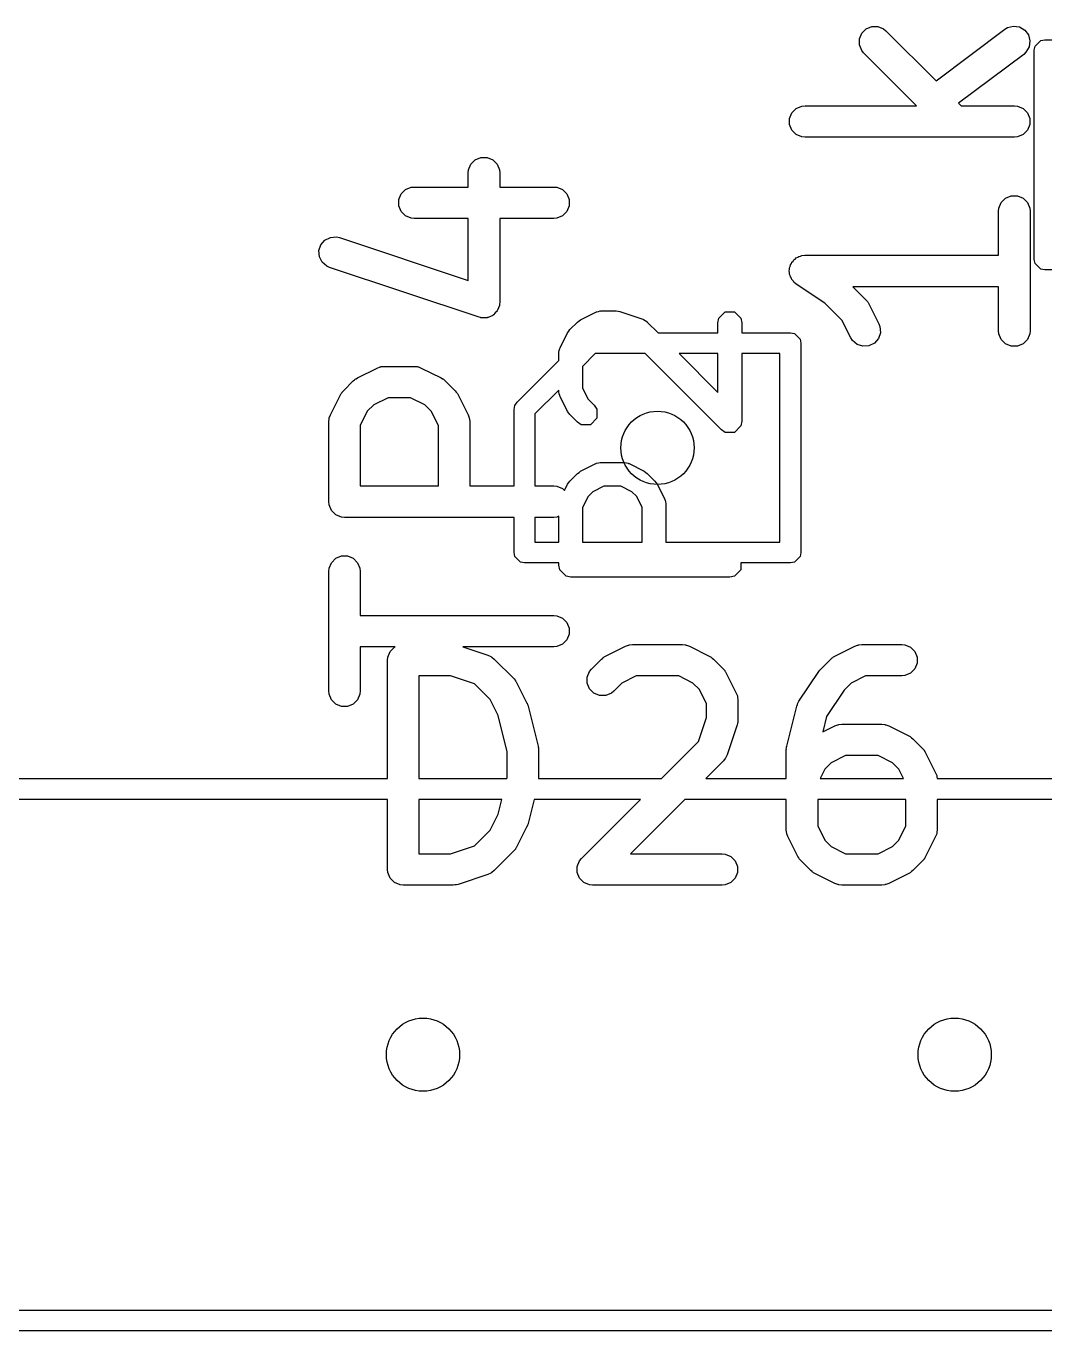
# Model space of a CAD drawing. Extents: x 2.08 to 4.63, y -4.92 to -2.81.
# Drawn here: x 3.4915 to 3.6831, y -4.7173 to -4.4718 of the extents above; entities that cross this region are included whole.
import ezdxf

# ---------------------------------------------------------------- set-up
doc = ezdxf.new("R2010")
doc.units = 0
doc.header["$MEASUREMENT"] = 0
doc.layers.add('BLACK', color=7, linetype='CONTINUOUS')

msp = doc.modelspace()

# ---------------------------------------------------------------- linework, layer by layer
at = {"layer": 'BLACK', "linetype": 'CONTINUOUS'}
for p, q in [((3.64865, -4.47314), (3.64947, -4.47233)), ((3.64947, -4.47233), (3.65053, -4.47189)), ((3.65053, -4.47189), (3.65168, -4.47189)), ((3.65168, -4.47189), (3.65275, -4.47233)), ((3.65275, -4.47233), (3.6532, -4.4727)), ((3.6532, -4.4727), (3.66263, -4.48213)), ((3.66263, -4.48213), (3.67558, -4.47242)), ((3.67558, -4.47242), (3.67608, -4.47212)), ((3.67608, -4.47212), (3.67719, -4.47184)), ((3.67719, -4.47184), (3.67833, -4.472)), ((3.67833, -4.472), (3.67933, -4.47259)), ((3.67933, -4.47259), (3.68002, -4.47351)), ((3.64821, -4.47421), (3.64865, -4.47314)), ((3.64821, -4.47536), (3.64821, -4.47421)), ((3.68002, -4.47351), (3.6803, -4.47462)), ((3.6803, -4.47462), (3.68014, -4.47576)), ((3.68125, -4.47562), (3.68232, -4.47456)), ((3.68232, -4.47456), (3.68307, -4.47441)), ((3.68307, -4.47441), (3.70276, -4.47441)), ((3.64865, -4.47642), (3.64821, -4.47536)), ((3.64902, -4.47687), (3.64865, -4.47642)), ((3.65898, -4.48683), (3.64902, -4.47687)), ((3.67913, -4.47715), (3.66685, -4.48635)), ((3.67955, -4.47676), (3.67913, -4.47715)), ((3.68014, -4.47576), (3.67955, -4.47676)), ((3.6811, -4.47638), (3.68125, -4.47562)), ((3.6811, -4.51575), (3.6811, -4.47638)), ((3.63553, -4.48814), (3.63634, -4.48733)), ((3.63634, -4.48733), (3.63741, -4.48689)), ((3.63741, -4.48689), (3.63799, -4.48683)), ((3.63799, -4.48683), (3.65898, -4.48683)), ((3.66685, -4.48635), (3.66733, -4.48683)), ((3.66733, -4.48683), (3.67736, -4.48683)), ((3.67736, -4.48683), (3.67793, -4.48689)), ((3.67793, -4.48689), (3.679, -4.48733)), ((3.679, -4.48733), (3.67981, -4.48814)), ((3.63509, -4.48921), (3.63553, -4.48814)), ((3.63509, -4.49036), (3.63509, -4.48921)), ((3.67981, -4.48814), (3.68025, -4.48921)), ((3.68025, -4.48921), (3.68025, -4.49036)), ((3.63553, -4.49142), (3.63509, -4.49036)), ((3.63634, -4.49224), (3.63553, -4.49142)), ((3.63741, -4.49268), (3.63634, -4.49224)), ((3.679, -4.49224), (3.67793, -4.49268)), ((3.67981, -4.49142), (3.679, -4.49224)), ((3.68025, -4.49036), (3.67981, -4.49142)), ((3.63799, -4.49274), (3.63741, -4.49268)), ((3.67736, -4.49274), (3.63799, -4.49274)), ((3.67793, -4.49268), (3.67736, -4.49274)), ((3.57516, -4.4978), (3.57598, -4.49698)), ((3.57598, -4.49698), (3.57704, -4.49654)), ((3.57704, -4.49654), (3.57819, -4.49654)), ((3.57819, -4.49654), (3.57926, -4.49698)), ((3.57926, -4.49698), (3.58007, -4.4978)), ((3.57466, -4.49944), (3.57472, -4.49886)), ((3.57466, -4.50211), (3.57466, -4.49944)), ((3.57472, -4.49886), (3.57516, -4.4978)), ((3.58007, -4.4978), (3.58051, -4.49886)), ((3.58051, -4.49886), (3.58057, -4.49944)), ((3.58057, -4.49944), (3.58057, -4.50211)), ((3.56285, -4.50261), (3.56392, -4.50217)), ((3.56392, -4.50217), (3.56449, -4.50211)), ((3.56449, -4.50211), (3.57466, -4.50211)), ((3.58057, -4.50211), (3.59074, -4.50211)), ((3.59074, -4.50211), (3.59132, -4.50217)), ((3.59132, -4.50217), (3.59238, -4.50261)), ((3.5616, -4.50449), (3.56204, -4.50342)), ((3.5616, -4.50564), (3.5616, -4.50449)), ((3.56204, -4.50342), (3.56285, -4.50261)), ((3.59238, -4.50261), (3.5932, -4.50342)), ((3.5932, -4.50342), (3.59364, -4.50449)), ((3.59364, -4.50449), (3.59364, -4.50564)), ((3.6749, -4.50501), (3.67571, -4.5042)), ((3.67571, -4.5042), (3.67678, -4.50376)), ((3.67678, -4.50376), (3.67793, -4.50376)), ((3.67793, -4.50376), (3.679, -4.5042)), ((3.679, -4.5042), (3.67981, -4.50501)), ((3.56204, -4.5067), (3.5616, -4.50564)), ((3.56285, -4.50752), (3.56204, -4.5067)), ((3.5932, -4.5067), (3.59238, -4.50752)), ((3.59364, -4.50564), (3.5932, -4.5067)), ((3.6744, -4.50666), (3.67446, -4.50608)), ((3.6744, -4.51495), (3.6744, -4.50666)), ((3.67446, -4.50608), (3.6749, -4.50501)), ((3.67981, -4.50501), (3.68025, -4.50608)), ((3.68025, -4.50608), (3.68031, -4.50666)), ((3.68031, -4.50666), (3.68031, -4.52915)), ((3.56392, -4.50796), (3.56285, -4.50752)), ((3.56449, -4.50801), (3.56392, -4.50796)), ((3.57466, -4.50801), (3.56449, -4.50801)), ((3.57466, -4.51971), (3.57466, -4.50801)), ((3.59074, -4.50801), (3.58057, -4.50801)), ((3.58057, -4.50801), (3.58057, -4.52381)), ((3.59132, -4.50796), (3.59074, -4.50801)), ((3.59238, -4.50752), (3.59132, -4.50796)), ((3.54769, -4.5121), (3.54872, -4.51159)), ((3.54872, -4.51159), (3.54987, -4.51151)), ((3.54987, -4.51151), (3.55043, -4.51163)), ((3.55043, -4.51163), (3.57466, -4.51971)), ((3.54657, -4.51407), (3.54693, -4.51297)), ((3.54665, -4.51522), (3.54657, -4.51407)), ((3.54693, -4.51297), (3.54769, -4.5121)), ((3.54716, -4.51625), (3.54665, -4.51522)), ((3.54803, -4.517), (3.54716, -4.51625)), ((3.6352, -4.51706), (3.63526, -4.51678)), ((3.63526, -4.51678), (3.63542, -4.51653)), ((3.63542, -4.51653), (3.63553, -4.51626)), ((3.63553, -4.51626), (3.63573, -4.51606)), ((3.63573, -4.51606), (3.63589, -4.51582)), ((3.63589, -4.51582), (3.63614, -4.51566)), ((3.63614, -4.51566), (3.63634, -4.51545)), ((3.63634, -4.51545), (3.63661, -4.51534)), ((3.63661, -4.51534), (3.63685, -4.51518)), ((3.63685, -4.51518), (3.63714, -4.51512)), ((3.63714, -4.51512), (3.63741, -4.51501)), ((3.63741, -4.51501), (3.63798, -4.51495)), ((3.63798, -4.51495), (3.63798, -4.51495)), ((3.63798, -4.51495), (3.63798, -4.51495)), ((3.63798, -4.51495), (3.63799, -4.51495)), ((3.63799, -4.51495), (3.6744, -4.51495)), ((3.68125, -4.5165), (3.6811, -4.51575)), ((3.68232, -4.51757), (3.68125, -4.5165)), ((3.54856, -4.51724), (3.54803, -4.517)), ((3.57668, -4.52661), (3.54856, -4.51724)), ((3.63503, -4.51791), (3.63509, -4.51762)), ((3.63509, -4.51819), (3.63503, -4.51791)), ((3.63509, -4.51733), (3.6352, -4.51706)), ((3.63509, -4.51762), (3.63509, -4.51733)), ((3.63509, -4.51848), (3.63509, -4.51819)), ((3.6352, -4.51875), (3.63509, -4.51848)), ((3.63526, -4.51904), (3.6352, -4.51875)), ((3.63542, -4.51928), (3.63526, -4.51904)), ((3.63553, -4.51954), (3.63542, -4.51928)), ((3.68307, -4.51772), (3.68232, -4.51757)), ((3.70276, -4.51772), (3.68307, -4.51772)), ((3.63574, -4.51975), (3.63553, -4.51954)), ((3.6359, -4.51999), (3.63574, -4.51975)), ((3.63634, -4.52036), (3.6359, -4.51999)), ((3.63635, -4.52036), (3.63634, -4.52036)), ((3.63634, -4.52036), (3.63634, -4.52036)), ((3.64173, -4.52395), (3.63635, -4.52036)), ((3.63635, -4.52036), (3.63635, -4.52036)), ((3.6744, -4.52086), (3.64699, -4.52086)), ((3.64699, -4.52086), (3.64945, -4.52332)), ((3.6744, -4.52915), (3.6744, -4.52086)), ((3.58053, -4.52423), (3.58051, -4.52439)), ((3.58055, -4.52418), (3.58053, -4.52423)), ((3.58057, -4.52381), (3.58054, -4.5241)), ((3.58054, -4.5241), (3.58055, -4.52418)), ((3.64493, -4.52715), (3.64173, -4.52395)), ((3.64945, -4.52332), (3.64963, -4.52354)), ((3.64963, -4.52354), (3.64969, -4.52359)), ((3.64969, -4.52359), (3.64975, -4.52368)), ((3.64975, -4.52368), (3.64981, -4.52376)), ((3.64981, -4.52376), (3.64984, -4.52383)), ((3.64984, -4.52383), (3.65, -4.52408)), ((3.65, -4.52408), (3.65187, -4.52783)), ((3.57697, -4.52668), (3.57668, -4.52661)), ((3.57704, -4.52671), (3.57697, -4.52668)), ((3.5771, -4.52671), (3.57704, -4.52671)), ((3.57725, -4.52674), (3.5771, -4.52671)), ((3.57772, -4.52671), (3.57725, -4.52674)), ((3.57819, -4.52671), (3.57772, -4.52671)), ((3.57829, -4.52666), (3.57819, -4.52671)), ((3.5784, -4.52666), (3.57829, -4.52666)), ((3.57882, -4.52645), (3.5784, -4.52666)), ((3.57926, -4.52626), (3.57882, -4.52645)), ((3.57933, -4.52619), (3.57926, -4.52626)), ((3.57943, -4.52614), (3.57933, -4.52619)), ((3.57974, -4.52578), (3.57943, -4.52614)), ((3.58007, -4.52545), (3.57974, -4.52578)), ((3.58011, -4.52535), (3.58007, -4.52545)), ((3.58018, -4.52527), (3.58011, -4.52535)), ((3.58033, -4.52482), (3.58018, -4.52527)), ((3.58051, -4.52439), (3.58033, -4.52482)), ((3.59577, -4.52709), (3.59862, -4.52566)), ((3.59862, -4.52566), (3.59873, -4.52563)), ((3.59873, -4.52563), (3.59876, -4.5256)), ((3.59876, -4.5256), (3.59912, -4.52553)), ((3.59912, -4.52553), (3.59946, -4.52543)), ((3.59946, -4.52543), (3.59951, -4.52545)), ((3.59951, -4.52545), (3.59962, -4.52543)), ((3.59962, -4.52543), (3.60247, -4.52543)), ((3.60247, -4.52543), (3.60283, -4.5255)), ((3.60283, -4.5255), (3.60318, -4.52554)), ((3.60318, -4.52554), (3.60746, -4.52697)), ((3.62177, -4.52681), (3.62299, -4.5256)), ((3.62299, -4.5256), (3.6247, -4.5256)), ((3.6247, -4.5256), (3.62592, -4.52681)), ((3.59356, -4.52923), (3.59376, -4.52893)), ((3.59376, -4.52893), (3.59519, -4.52751)), ((3.59519, -4.52751), (3.59549, -4.52731)), ((3.59549, -4.52731), (3.59577, -4.52709)), ((3.60746, -4.52697), (3.60755, -4.52702)), ((3.60755, -4.52702), (3.60761, -4.52702)), ((3.60761, -4.52702), (3.6079, -4.52722)), ((3.6079, -4.52722), (3.60822, -4.5274)), ((3.60822, -4.5274), (3.60824, -4.52745)), ((3.60824, -4.52745), (3.60833, -4.52751)), ((3.60833, -4.52751), (3.61035, -4.52953)), ((3.6216, -4.52767), (3.62177, -4.52681)), ((3.6216, -4.52953), (3.6216, -4.52767)), ((3.62592, -4.52681), (3.62609, -4.52767)), ((3.62609, -4.52767), (3.62609, -4.52953)), ((3.64659, -4.53047), (3.64493, -4.52715)), ((3.65187, -4.52783), (3.65208, -4.52837)), ((3.65208, -4.52837), (3.65216, -4.52952)), ((3.67446, -4.52973), (3.6744, -4.52915)), ((3.68031, -4.52915), (3.68025, -4.52973)), ((3.59192, -4.53237), (3.59334, -4.52952)), ((3.59334, -4.52952), (3.59356, -4.52923)), ((3.61035, -4.52953), (3.6216, -4.52953)), ((3.62609, -4.52953), (3.63524, -4.52953)), ((3.63524, -4.52953), (3.63599, -4.52968)), ((3.63599, -4.52968), (3.63705, -4.53074)), ((3.63705, -4.53074), (3.6372, -4.5315)), ((3.6372, -4.5315), (3.6372, -4.57087)), ((3.6469, -4.53096), (3.64659, -4.53047)), ((3.64777, -4.53172), (3.6469, -4.53096)), ((3.65104, -4.53149), (3.65001, -4.532)), ((3.6518, -4.53061), (3.65104, -4.53149)), ((3.65216, -4.52952), (3.6518, -4.53061)), ((3.6749, -4.53079), (3.67446, -4.52973)), ((3.67571, -4.53161), (3.6749, -4.53079)), ((3.67678, -4.53205), (3.67571, -4.53161)), ((3.679, -4.53161), (3.67793, -4.53205)), ((3.67981, -4.53079), (3.679, -4.53161)), ((3.68025, -4.52973), (3.67981, -4.53079)), ((3.59168, -4.53337), (3.5917, -4.53326)), ((3.59168, -4.53477), (3.59168, -4.53337)), ((3.59169, -4.53321), (3.59178, -4.53286)), ((3.5917, -4.53326), (3.59169, -4.53321)), ((3.59178, -4.53286), (3.59185, -4.53251)), ((3.59185, -4.53251), (3.59189, -4.53248)), ((3.59189, -4.53248), (3.59192, -4.53237)), ((3.59855, -4.53346), (3.59617, -4.53585)), ((3.60794, -4.53346), (3.59855, -4.53346)), ((3.62226, -4.54778), (3.60794, -4.53346)), ((3.61429, -4.53346), (3.6216, -4.54078)), ((3.6216, -4.53346), (3.61429, -4.53346)), ((3.6216, -4.54078), (3.6216, -4.53346)), ((3.62609, -4.53346), (3.62609, -4.54619)), ((3.63327, -4.53346), (3.62609, -4.53346)), ((3.63327, -4.5689), (3.63327, -4.53346)), ((3.64886, -4.53208), (3.64777, -4.53172)), ((3.65001, -4.532), (3.64886, -4.53208)), ((3.67793, -4.53205), (3.67678, -4.53205)), ((3.5538, -4.53804), (3.55755, -4.53617)), ((3.55755, -4.53617), (3.55809, -4.53596)), ((3.55809, -4.53596), (3.5582, -4.53595)), ((3.5582, -4.53595), (3.55829, -4.53591)), ((3.55829, -4.53591), (3.55887, -4.53585)), ((3.55887, -4.53585), (3.56449, -4.53585)), ((3.56449, -4.53585), (3.56507, -4.53591)), ((3.56507, -4.53591), (3.56517, -4.53595)), ((3.56517, -4.53595), (3.56527, -4.53596)), ((3.56527, -4.53596), (3.56581, -4.53617)), ((3.56581, -4.53617), (3.56956, -4.53804)), ((3.58384, -4.5426), (3.59168, -4.53477)), ((3.59617, -4.53585), (3.59617, -4.53997)), ((3.55116, -4.54047), (3.55303, -4.53859)), ((3.55303, -4.53859), (3.55326, -4.53841)), ((3.55326, -4.53841), (3.55331, -4.53835)), ((3.55331, -4.53835), (3.5534, -4.53829)), ((3.5534, -4.53829), (3.55348, -4.53823)), ((3.55348, -4.53823), (3.55355, -4.5382)), ((3.55355, -4.5382), (3.5538, -4.53804)), ((3.56956, -4.53804), (3.56981, -4.5382)), ((3.56981, -4.5382), (3.56988, -4.53823)), ((3.56988, -4.53823), (3.56997, -4.53829)), ((3.56997, -4.53829), (3.57005, -4.53835)), ((3.57005, -4.53835), (3.57011, -4.53841)), ((3.57011, -4.53841), (3.57033, -4.53859)), ((3.57033, -4.53859), (3.57221, -4.54047)), ((3.54873, -4.54499), (3.5506, -4.54124)), ((3.5506, -4.54124), (3.55076, -4.54099)), ((3.55076, -4.54099), (3.55079, -4.54092)), ((3.55079, -4.54092), (3.55086, -4.54084)), ((3.55086, -4.54084), (3.55091, -4.54075)), ((3.55091, -4.54075), (3.55097, -4.5407)), ((3.55097, -4.5407), (3.55116, -4.54047)), ((3.57221, -4.54047), (3.57239, -4.5407)), ((3.57239, -4.5407), (3.57245, -4.54075)), ((3.57245, -4.54075), (3.57251, -4.54084)), ((3.57251, -4.54084), (3.57257, -4.54092)), ((3.57257, -4.54092), (3.5726, -4.54099)), ((3.5726, -4.54099), (3.57276, -4.54124)), ((3.57276, -4.54124), (3.57463, -4.54499)), ((3.59168, -4.54034), (3.5872, -4.54481)), ((3.59168, -4.54049), (3.59168, -4.54034)), ((3.5917, -4.54061), (3.59168, -4.54049)), ((3.59169, -4.54065), (3.5917, -4.54061)), ((3.59178, -4.541), (3.59169, -4.54065)), ((3.59185, -4.54135), (3.59178, -4.541)), ((3.59189, -4.54139), (3.59185, -4.54135)), ((3.59192, -4.5415), (3.59189, -4.54139)), ((3.59334, -4.54435), (3.59192, -4.5415)), ((3.59617, -4.53997), (3.59719, -4.54202)), ((3.55687, -4.54311), (3.55567, -4.54431)), ((3.55957, -4.54176), (3.55687, -4.54311)), ((3.5638, -4.54176), (3.55957, -4.54176)), ((3.56649, -4.54311), (3.5638, -4.54176)), ((3.56769, -4.54431), (3.56649, -4.54311)), ((3.58327, -4.544), (3.58342, -4.54324)), ((3.58342, -4.54324), (3.58384, -4.5426)), ((3.59719, -4.54202), (3.59836, -4.54318)), ((3.59836, -4.54318), (3.59885, -4.54391)), ((3.59885, -4.54391), (3.59885, -4.54563)), ((3.54842, -4.54631), (3.54847, -4.54573)), ((3.54842, -4.5613), (3.54842, -4.54631)), ((3.54847, -4.54573), (3.54852, -4.54563)), ((3.54852, -4.54553), (3.54873, -4.54499)), ((3.54852, -4.54563), (3.54852, -4.54553)), ((3.55567, -4.54431), (3.55432, -4.547)), ((3.56904, -4.547), (3.56769, -4.54431)), ((3.57463, -4.54499), (3.57484, -4.54553)), ((3.57484, -4.54553), (3.57485, -4.54563)), ((3.57485, -4.54563), (3.57489, -4.54573)), ((3.57489, -4.54573), (3.57495, -4.54631)), ((3.57495, -4.54631), (3.57495, -4.55835)), ((3.58327, -4.55835), (3.58327, -4.544)), ((3.5872, -4.54481), (3.5872, -4.55835)), ((3.59356, -4.54463), (3.59334, -4.54435)), ((3.59376, -4.54493), (3.59356, -4.54463)), ((3.59519, -4.54636), (3.59376, -4.54493)), ((3.59591, -4.54684), (3.59519, -4.54636)), ((3.59885, -4.54563), (3.59763, -4.54684)), ((3.62609, -4.54619), (3.62592, -4.54705)), ((3.55432, -4.547), (3.55432, -4.55835)), ((3.56904, -4.55835), (3.56904, -4.547)), ((3.59763, -4.54684), (3.59591, -4.54684)), ((3.62299, -4.54827), (3.62226, -4.54778)), ((3.6247, -4.54827), (3.62299, -4.54827)), ((3.62592, -4.54705), (3.6247, -4.54827)), ((3.59376, -4.55743), (3.59519, -4.55601)), ((3.59519, -4.55601), (3.59549, -4.55581)), ((3.59549, -4.55581), (3.59577, -4.55559)), ((3.59577, -4.55559), (3.59862, -4.55416)), ((3.59862, -4.55416), (3.59873, -4.55413)), ((3.59873, -4.55413), (3.59876, -4.55409)), ((3.59876, -4.55409), (3.59912, -4.55402)), ((3.59912, -4.55402), (3.59946, -4.55393)), ((3.59946, -4.55393), (3.59951, -4.55395)), ((3.59951, -4.55395), (3.59962, -4.55392)), ((3.59962, -4.55392), (3.6039, -4.55392)), ((3.6039, -4.55392), (3.60401, -4.55395)), ((3.60401, -4.55395), (3.60406, -4.55393)), ((3.60406, -4.55393), (3.6044, -4.55402)), ((3.6044, -4.55402), (3.60476, -4.55409)), ((3.60476, -4.55409), (3.60479, -4.55413)), ((3.60479, -4.55413), (3.6049, -4.55416)), ((3.6049, -4.55416), (3.60775, -4.55559)), ((3.60775, -4.55559), (3.60803, -4.55581)), ((3.60803, -4.55581), (3.60833, -4.55601)), ((3.60833, -4.55601), (3.60976, -4.55743)), ((3.55432, -4.55835), (3.56904, -4.55835)), ((3.57495, -4.55835), (3.58327, -4.55835)), ((3.5872, -4.55835), (3.59074, -4.55835)), ((3.59074, -4.55835), (3.59132, -4.55841)), ((3.59132, -4.55841), (3.59238, -4.55885)), ((3.59274, -4.55921), (3.59334, -4.55801)), ((3.59334, -4.55801), (3.59356, -4.55773)), ((3.59356, -4.55773), (3.59376, -4.55743)), ((3.60015, -4.55841), (3.5981, -4.55944)), ((3.60337, -4.55841), (3.60015, -4.55841)), ((3.60542, -4.55944), (3.60337, -4.55841)), ((3.60976, -4.55743), (3.60996, -4.55773)), ((3.60996, -4.55773), (3.61018, -4.55801)), ((3.61018, -4.55801), (3.6116, -4.56086)), ((3.59238, -4.55885), (3.59274, -4.55921)), ((3.59719, -4.56035), (3.59617, -4.5624)), ((3.5981, -4.55944), (3.59719, -4.56035)), ((3.60633, -4.56035), (3.60542, -4.55944)), ((3.60735, -4.5624), (3.60633, -4.56035)), ((3.6116, -4.56086), (3.61163, -4.56097)), ((3.61163, -4.56097), (3.61167, -4.56101)), ((3.61167, -4.56101), (3.61174, -4.56136)), ((3.54847, -4.56188), (3.54842, -4.5613)), ((3.54892, -4.56295), (3.54847, -4.56188)), ((3.54973, -4.56376), (3.54892, -4.56295)), ((3.59617, -4.5624), (3.59617, -4.5689)), ((3.60735, -4.5689), (3.60735, -4.5624)), ((3.61174, -4.56136), (3.61184, -4.56171)), ((3.61184, -4.56171), (3.61182, -4.56176)), ((3.61182, -4.56176), (3.61184, -4.56187)), ((3.61184, -4.56187), (3.61184, -4.5689)), ((3.55079, -4.5642), (3.54973, -4.56376)), ((3.55137, -4.56426), (3.55079, -4.5642)), ((3.58327, -4.56426), (3.55137, -4.56426)), ((3.58327, -4.57087), (3.58327, -4.56426)), ((3.59074, -4.56426), (3.5872, -4.56426)), ((3.5872, -4.56426), (3.5872, -4.5689)), ((3.59132, -4.5642), (3.59074, -4.56426)), ((3.59168, -4.56405), (3.59132, -4.5642)), ((3.59168, -4.5689), (3.59168, -4.56405)), ((3.58342, -4.57162), (3.58327, -4.57087)), ((3.5872, -4.5689), (3.59168, -4.5689)), ((3.59617, -4.5689), (3.60735, -4.5689)), ((3.61184, -4.5689), (3.63327, -4.5689)), ((3.6372, -4.57087), (3.63705, -4.57162)), ((3.54847, -4.57385), (3.54892, -4.57279)), ((3.54892, -4.57279), (3.54973, -4.57197)), ((3.54973, -4.57197), (3.55079, -4.57153)), ((3.55079, -4.57153), (3.55195, -4.57153)), ((3.55195, -4.57153), (3.55301, -4.57197)), ((3.55301, -4.57197), (3.55383, -4.57279)), ((3.55383, -4.57279), (3.55427, -4.57385)), ((3.58448, -4.57268), (3.58342, -4.57162)), ((3.58524, -4.57283), (3.58448, -4.57268)), ((3.59168, -4.57283), (3.58524, -4.57283)), ((3.59168, -4.57327), (3.59168, -4.57283)), ((3.59185, -4.57412), (3.59168, -4.57327)), ((3.63524, -4.57283), (3.62592, -4.57283)), ((3.62592, -4.57283), (3.62592, -4.57412)), ((3.63599, -4.57268), (3.63524, -4.57283)), ((3.63705, -4.57162), (3.63599, -4.57268)), ((3.54842, -4.57443), (3.54847, -4.57385)), ((3.54842, -4.59693), (3.54842, -4.57443)), ((3.55427, -4.57385), (3.55432, -4.57443)), ((3.55432, -4.57443), (3.55432, -4.58272)), ((3.59306, -4.57534), (3.59185, -4.57412)), ((3.59392, -4.57551), (3.59306, -4.57534)), ((3.62384, -4.57551), (3.59392, -4.57551)), ((3.6247, -4.57534), (3.62384, -4.57551)), ((3.62592, -4.57412), (3.6247, -4.57534)), ((3.55432, -4.58272), (3.59074, -4.58272)), ((3.59074, -4.58272), (3.59132, -4.58278)), ((3.59132, -4.58278), (3.59238, -4.58322)), ((3.59238, -4.58322), (3.5932, -4.58404)), ((3.5932, -4.58404), (3.59364, -4.5851)), ((3.59364, -4.5851), (3.59364, -4.58625)), ((3.59238, -4.58813), (3.59132, -4.58857)), ((3.5932, -4.58732), (3.59238, -4.58813)), ((3.59364, -4.58625), (3.5932, -4.58732)), ((3.56091, -4.58863), (3.55432, -4.58863)), ((3.55432, -4.58863), (3.55432, -4.59693)), ((3.55948, -4.59113), (3.55953, -4.59056)), ((3.55953, -4.59056), (3.55997, -4.58949)), ((3.55997, -4.58949), (3.56079, -4.58868)), ((3.56079, -4.58868), (3.56091, -4.58863)), ((3.59074, -4.58863), (3.57363, -4.58863)), ((3.57363, -4.58863), (3.57836, -4.59021)), ((3.57836, -4.59021), (3.57889, -4.59044)), ((3.57889, -4.59044), (3.57897, -4.59051)), ((3.57897, -4.59051), (3.57907, -4.59055)), ((3.57907, -4.59055), (3.57952, -4.59092)), ((3.59132, -4.58857), (3.59074, -4.58863)), ((3.60008, -4.59062), (3.60016, -4.59055)), ((3.60016, -4.59055), (3.60023, -4.59052)), ((3.60023, -4.59052), (3.60048, -4.59037)), ((3.60048, -4.59037), (3.60423, -4.58849)), ((3.60423, -4.58849), (3.60477, -4.58829)), ((3.60477, -4.58829), (3.60488, -4.58828)), ((3.60488, -4.58828), (3.60497, -4.58824)), ((3.60497, -4.58824), (3.60555, -4.58818)), ((3.60555, -4.58818), (3.61492, -4.58818)), ((3.61492, -4.58818), (3.6155, -4.58824)), ((3.6155, -4.58824), (3.6156, -4.58828)), ((3.6156, -4.58828), (3.6157, -4.58829)), ((3.6157, -4.58829), (3.61624, -4.58849)), ((3.61624, -4.58849), (3.61999, -4.59037)), ((3.61999, -4.59037), (3.62024, -4.59052)), ((3.62024, -4.59052), (3.62031, -4.59055)), ((3.62031, -4.59055), (3.62039, -4.59062)), ((3.6432, -4.59062), (3.64328, -4.59055)), ((3.64328, -4.59055), (3.64335, -4.59052)), ((3.64335, -4.59052), (3.6436, -4.59037)), ((3.6436, -4.59037), (3.64735, -4.58849)), ((3.64735, -4.58849), (3.64789, -4.58829)), ((3.64789, -4.58829), (3.64799, -4.58828)), ((3.64799, -4.58828), (3.64809, -4.58824)), ((3.64809, -4.58824), (3.64867, -4.58818)), ((3.64867, -4.58818), (3.65617, -4.58818)), ((3.65617, -4.58818), (3.65674, -4.58824)), ((3.65674, -4.58824), (3.65781, -4.58868)), ((3.65781, -4.58868), (3.65862, -4.58949)), ((3.65862, -4.58949), (3.65906, -4.59056)), ((3.65906, -4.59056), (3.65906, -4.59171)), ((3.55948, -4.61339), (3.55948, -4.59113)), ((3.57952, -4.59092), (3.58327, -4.59467)), ((3.59747, -4.59324), (3.59784, -4.5928)), ((3.59784, -4.5928), (3.59971, -4.59092)), ((3.59971, -4.59092), (3.59994, -4.59074)), ((3.59994, -4.59074), (3.59999, -4.59068)), ((3.59999, -4.59068), (3.60008, -4.59062)), ((3.62039, -4.59062), (3.62048, -4.59068)), ((3.62048, -4.59068), (3.62053, -4.59074)), ((3.62053, -4.59074), (3.62076, -4.59092)), ((3.62076, -4.59092), (3.62264, -4.5928)), ((3.62264, -4.5928), (3.62282, -4.59302)), ((3.62282, -4.59302), (3.62288, -4.59307)), ((3.64059, -4.59324), (3.64077, -4.59303)), ((3.64077, -4.59303), (3.64095, -4.5928)), ((3.64095, -4.5928), (3.64096, -4.5928)), ((3.64096, -4.5928), (3.64283, -4.59092)), ((3.64096, -4.5928), (3.64096, -4.5928)), ((3.64283, -4.59092), (3.64306, -4.59074)), ((3.64306, -4.59074), (3.64311, -4.59068)), ((3.64311, -4.59068), (3.6432, -4.59062)), ((3.65862, -4.59278), (3.65781, -4.59359)), ((3.65906, -4.59171), (3.65862, -4.59278)), ((3.57132, -4.59409), (3.56538, -4.59409)), ((3.56538, -4.59409), (3.56538, -4.61339)), ((3.57583, -4.59559), (3.57132, -4.59409)), ((3.58327, -4.59467), (3.58345, -4.5949)), ((3.58345, -4.5949), (3.58351, -4.59495)), ((3.58351, -4.59495), (3.58357, -4.59504)), ((3.58357, -4.59504), (3.58363, -4.59512)), ((3.58363, -4.59512), (3.58366, -4.59519)), ((3.58366, -4.59519), (3.58382, -4.59544)), ((3.58382, -4.59544), (3.58569, -4.59919)), ((3.59703, -4.59431), (3.59747, -4.59324)), ((3.59703, -4.59546), (3.59703, -4.59431)), ((3.59747, -4.59652), (3.59703, -4.59546)), ((3.60355, -4.59544), (3.60201, -4.59697)), ((3.60625, -4.59409), (3.60355, -4.59544)), ((3.61423, -4.59409), (3.60625, -4.59409)), ((3.61692, -4.59544), (3.61423, -4.59409)), ((3.61812, -4.59663), (3.61692, -4.59544)), ((3.62288, -4.59307), (3.62294, -4.59316)), ((3.62294, -4.59316), (3.623, -4.59324)), ((3.623, -4.59324), (3.62303, -4.59332)), ((3.62303, -4.59332), (3.62319, -4.59356)), ((3.62319, -4.59356), (3.62506, -4.59731)), ((3.63684, -4.59887), (3.64059, -4.59325)), ((3.64059, -4.59325), (3.64059, -4.59324)), ((3.64059, -4.59324), (3.64059, -4.59324)), ((3.64667, -4.59544), (3.64534, -4.59677)), ((3.64937, -4.59409), (3.64667, -4.59544)), ((3.65617, -4.59409), (3.64937, -4.59409)), ((3.65674, -4.59403), (3.65617, -4.59409)), ((3.65781, -4.59359), (3.65674, -4.59403)), ((3.54847, -4.5975), (3.54842, -4.59693)), ((3.54892, -4.59857), (3.54847, -4.5975)), ((3.55427, -4.5975), (3.55383, -4.59857)), ((3.55432, -4.59693), (3.55427, -4.5975)), ((3.57875, -4.59851), (3.57583, -4.59559)), ((3.59828, -4.59734), (3.59747, -4.59652)), ((3.59935, -4.59778), (3.59828, -4.59734)), ((3.6005, -4.59778), (3.59935, -4.59778)), ((3.60157, -4.59734), (3.6005, -4.59778)), ((3.60201, -4.59697), (3.60157, -4.59734)), ((3.61947, -4.59933), (3.61812, -4.59663)), ((3.62506, -4.59731), (3.62527, -4.59785)), ((3.62527, -4.59785), (3.62528, -4.59796)), ((3.62528, -4.59796), (3.62532, -4.59806)), ((3.64534, -4.59677), (3.64204, -4.60172)), ((3.54973, -4.59938), (3.54892, -4.59857)), ((3.55079, -4.59982), (3.54973, -4.59938)), ((3.55195, -4.59982), (3.55079, -4.59982)), ((3.55301, -4.59938), (3.55195, -4.59982)), ((3.55383, -4.59857), (3.55301, -4.59938)), ((3.58027, -4.60154), (3.57875, -4.59851)), ((3.58569, -4.59919), (3.58571, -4.59923)), ((3.58571, -4.59923), (3.58572, -4.59925)), ((3.58572, -4.59925), (3.58581, -4.59949)), ((3.58581, -4.59949), (3.5859, -4.59973)), ((3.5859, -4.59973), (3.5859, -4.59975)), ((3.5859, -4.59975), (3.58592, -4.59979)), ((3.58592, -4.59979), (3.58779, -4.60729)), ((3.61947, -4.6019), (3.61947, -4.59933)), ((3.62532, -4.59806), (3.62537, -4.59863)), ((3.62537, -4.59863), (3.62537, -4.60238)), ((3.63456, -4.60729), (3.63643, -4.59979)), ((3.63643, -4.59979), (3.63655, -4.59945)), ((3.63655, -4.59945), (3.63657, -4.59938)), ((3.63657, -4.59938), (3.6366, -4.59932)), ((3.6366, -4.59932), (3.63663, -4.59925)), ((3.63663, -4.59925), (3.63667, -4.59919)), ((3.63667, -4.59919), (3.63684, -4.59887)), ((3.58197, -4.60837), (3.58027, -4.60154)), ((3.61797, -4.60641), (3.61947, -4.6019)), ((3.62533, -4.60285), (3.62532, -4.60296)), ((3.62535, -4.60275), (3.62533, -4.60285)), ((3.62537, -4.60238), (3.62535, -4.60267)), ((3.62535, -4.60267), (3.62535, -4.60275)), ((3.64204, -4.60172), (3.64131, -4.60464)), ((3.62522, -4.60332), (3.62335, -4.60894)), ((3.62529, -4.60303), (3.62522, -4.60332)), ((3.62532, -4.60296), (3.62529, -4.60303)), ((3.64131, -4.60464), (3.6436, -4.60349)), ((3.6436, -4.60349), (3.64414, -4.60328)), ((3.64414, -4.60328), (3.64425, -4.60328)), ((3.64425, -4.60328), (3.64434, -4.60324)), ((3.64434, -4.60324), (3.64492, -4.60318)), ((3.64492, -4.60318), (3.65242, -4.60318)), ((3.65242, -4.60318), (3.65299, -4.60324)), ((3.65299, -4.60324), (3.65309, -4.60328)), ((3.65309, -4.60328), (3.6532, -4.60328)), ((3.6532, -4.60328), (3.65374, -4.60349)), ((3.65374, -4.60349), (3.65749, -4.60537)), ((3.58779, -4.60729), (3.58781, -4.60739)), ((3.58781, -4.60739), (3.58782, -4.60743)), ((3.58782, -4.60743), (3.58784, -4.60765)), ((3.58784, -4.60765), (3.58788, -4.60786)), ((3.61099, -4.61339), (3.61797, -4.60641)), ((3.63447, -4.60786), (3.6345, -4.60765)), ((3.6345, -4.60765), (3.63452, -4.60743)), ((3.63452, -4.60743), (3.63454, -4.60739)), ((3.63454, -4.60739), (3.63456, -4.60729)), ((3.65749, -4.60537), (3.65774, -4.60552)), ((3.65774, -4.60552), (3.65781, -4.60555)), ((3.65781, -4.60555), (3.65789, -4.60562)), ((3.65789, -4.60562), (3.65798, -4.60567)), ((3.65798, -4.60567), (3.65803, -4.60573)), ((3.65803, -4.60573), (3.65826, -4.60592)), ((3.65826, -4.60592), (3.66013, -4.60779)), ((3.58197, -4.61327), (3.58197, -4.60837)), ((3.58788, -4.60786), (3.58787, -4.60791)), ((3.58787, -4.60791), (3.58788, -4.60801)), ((3.58788, -4.60801), (3.58788, -4.61339)), ((3.62264, -4.6101), (3.61934, -4.61339)), ((3.623, -4.60965), (3.62264, -4.6101)), ((3.62304, -4.60955), (3.623, -4.60965)), ((3.62311, -4.60947), (3.62304, -4.60955)), ((3.62335, -4.60894), (3.62311, -4.60947)), ((3.63448, -4.60791), (3.63447, -4.60786)), ((3.63447, -4.60801), (3.63448, -4.60791)), ((3.63447, -4.61339), (3.63447, -4.60801)), ((3.64562, -4.60909), (3.64292, -4.61043)), ((3.65172, -4.60909), (3.64562, -4.60909)), ((3.65442, -4.61043), (3.65172, -4.60909)), ((3.66013, -4.60779), (3.66032, -4.60802)), ((3.66032, -4.60802), (3.66038, -4.60807)), ((3.66038, -4.60807), (3.66043, -4.60816)), ((3.66043, -4.60816), (3.6605, -4.60824)), ((3.6605, -4.60824), (3.66053, -4.60831)), ((3.66053, -4.60831), (3.66068, -4.60856)), ((3.66068, -4.60856), (3.66256, -4.61231)), ((3.64172, -4.61163), (3.64084, -4.61339)), ((3.64292, -4.61043), (3.64172, -4.61163)), ((3.65562, -4.61163), (3.65442, -4.61043)), ((3.65649, -4.61339), (3.65562, -4.61163)), ((3.66256, -4.61231), (3.66277, -4.61285)), ((3.47241, -4.61339), (3.55948, -4.61339)), ((3.56538, -4.61339), (3.58194, -4.61339)), ((3.58194, -4.61339), (3.58197, -4.61327)), ((3.58788, -4.61339), (3.61099, -4.61339)), ((3.61934, -4.61339), (3.63447, -4.61339)), ((3.64084, -4.61339), (3.65649, -4.61339)), ((3.66277, -4.61285), (3.66277, -4.61296)), ((3.66277, -4.61296), (3.66281, -4.61306)), ((3.66281, -4.61306), (3.66285, -4.61339)), ((3.66285, -4.61339), (4.39114, -4.61339)), ((3.55948, -4.61732), (3.31811, -4.61732)), ((3.55948, -4.6305), (3.55948, -4.61732)), ((3.56538, -4.61732), (3.56538, -4.62755)), ((3.58096, -4.61732), (3.56538, -4.61732)), ((3.58027, -4.6201), (3.58096, -4.61732)), ((3.58705, -4.61732), (3.58592, -4.62185)), ((3.60706, -4.61732), (3.58705, -4.61732)), ((3.59596, -4.62842), (3.60706, -4.61732)), ((3.61541, -4.61732), (3.60518, -4.62755)), ((3.63447, -4.61732), (3.61541, -4.61732)), ((3.63447, -4.62301), (3.63447, -4.61732)), ((3.64037, -4.61732), (3.64037, -4.62231)), ((3.65696, -4.61732), (3.64037, -4.61732)), ((3.65696, -4.62231), (3.65696, -4.61732)), ((3.66287, -4.61732), (3.66287, -4.62301)), ((4.39033, -4.61732), (3.66287, -4.61732)), ((3.57875, -4.62313), (3.58027, -4.6201)), ((3.58569, -4.62245), (3.58382, -4.6262)), ((3.58571, -4.62241), (3.58569, -4.62245)), ((3.58572, -4.62239), (3.58571, -4.62241)), ((3.58581, -4.62215), (3.58572, -4.62239)), ((3.5859, -4.62191), (3.58581, -4.62215)), ((3.58592, -4.62185), (3.5859, -4.62189)), ((3.5859, -4.62189), (3.5859, -4.62191)), ((3.64037, -4.62231), (3.64172, -4.62501)), ((3.65562, -4.62501), (3.65696, -4.62231)), ((3.57583, -4.62605), (3.57875, -4.62313)), ((3.63452, -4.62358), (3.63447, -4.62301)), ((3.63456, -4.62368), (3.63452, -4.62358)), ((3.63457, -4.62379), (3.63456, -4.62368)), ((3.63478, -4.62433), (3.63457, -4.62379)), ((3.63665, -4.62808), (3.63478, -4.62433)), ((3.66256, -4.62433), (3.66068, -4.62808)), ((3.66277, -4.62379), (3.66256, -4.62433)), ((3.66281, -4.62358), (3.66277, -4.62368)), ((3.66277, -4.62368), (3.66277, -4.62379)), ((3.66287, -4.62301), (3.66281, -4.62358)), ((3.57132, -4.62755), (3.57583, -4.62605)), ((3.58327, -4.62697), (3.57952, -4.63072)), ((3.58345, -4.62674), (3.58327, -4.62697)), ((3.58351, -4.62669), (3.58345, -4.62674)), ((3.58357, -4.6266), (3.58351, -4.62669)), ((3.58363, -4.62652), (3.58357, -4.6266)), ((3.58366, -4.62645), (3.58363, -4.62652)), ((3.58382, -4.6262), (3.58366, -4.62645)), ((3.64172, -4.62501), (3.64292, -4.6262)), ((3.64292, -4.6262), (3.64562, -4.62755)), ((3.65172, -4.62755), (3.65442, -4.6262)), ((3.65442, -4.6262), (3.65562, -4.62501)), ((3.56538, -4.62755), (3.57132, -4.62755)), ((3.59515, -4.62993), (3.5956, -4.62886)), ((3.5956, -4.62886), (3.59596, -4.62842)), ((3.60518, -4.62755), (3.62242, -4.62755)), ((3.62242, -4.62755), (3.623, -4.62761)), ((3.623, -4.62761), (3.62406, -4.62805)), ((3.62406, -4.62805), (3.62488, -4.62886)), ((3.62488, -4.62886), (3.62532, -4.62993)), ((3.63681, -4.62832), (3.63665, -4.62808)), ((3.63684, -4.6284), (3.63681, -4.62832)), ((3.63691, -4.62848), (3.63684, -4.6284)), ((3.63696, -4.62857), (3.63691, -4.62848)), ((3.63702, -4.62862), (3.63696, -4.62857)), ((3.63721, -4.62884), (3.63702, -4.62862)), ((3.63908, -4.63072), (3.63721, -4.62884)), ((3.64562, -4.62755), (3.65172, -4.62755)), ((3.66013, -4.62884), (3.65826, -4.63072)), ((3.66032, -4.62862), (3.66013, -4.62884)), ((3.66038, -4.62857), (3.66032, -4.62862)), ((3.66043, -4.62848), (3.66038, -4.62857)), ((3.6605, -4.6284), (3.66043, -4.62848)), ((3.66053, -4.62832), (3.6605, -4.6284)), ((3.66068, -4.62808), (3.66053, -4.62832)), ((3.55953, -4.63108), (3.55948, -4.6305)), ((3.55997, -4.63215), (3.55953, -4.63108)), ((3.56079, -4.63296), (3.55997, -4.63215)), ((3.57836, -4.63143), (3.57274, -4.63331)), ((3.57889, -4.6312), (3.57836, -4.63143)), ((3.57897, -4.63113), (3.57889, -4.6312)), ((3.57907, -4.63109), (3.57897, -4.63113)), ((3.57952, -4.63072), (3.57907, -4.63109)), ((3.59515, -4.63108), (3.59515, -4.62993)), ((3.5956, -4.63215), (3.59515, -4.63108)), ((3.59641, -4.63296), (3.5956, -4.63215)), ((3.62488, -4.63215), (3.62406, -4.63296)), ((3.62532, -4.63108), (3.62488, -4.63215)), ((3.62532, -4.62993), (3.62532, -4.63108)), ((3.63931, -4.6309), (3.63908, -4.63072)), ((3.63936, -4.63096), (3.63931, -4.6309)), ((3.63945, -4.63102), (3.63936, -4.63096)), ((3.63953, -4.63109), (3.63945, -4.63102)), ((3.6396, -4.63111), (3.63953, -4.63109)), ((3.63985, -4.63127), (3.6396, -4.63111)), ((3.6436, -4.63315), (3.63985, -4.63127)), ((3.65749, -4.63127), (3.65374, -4.63315)), ((3.65774, -4.63111), (3.65749, -4.63127)), ((3.65781, -4.63109), (3.65774, -4.63111)), ((3.65789, -4.63102), (3.65781, -4.63109)), ((3.65798, -4.63096), (3.65789, -4.63102)), ((3.65803, -4.6309), (3.65798, -4.63096)), ((3.65826, -4.63072), (3.65803, -4.6309)), ((3.56185, -4.6334), (3.56079, -4.63296)), ((3.56243, -4.63346), (3.56185, -4.6334)), ((3.5718, -4.63346), (3.56243, -4.63346)), ((3.5721, -4.63343), (3.5718, -4.63346)), ((3.57217, -4.63343), (3.5721, -4.63343)), ((3.57228, -4.63341), (3.57217, -4.63343)), ((3.57238, -4.6334), (3.57228, -4.63341)), ((3.57245, -4.63337), (3.57238, -4.6334)), ((3.57274, -4.63331), (3.57245, -4.63337)), ((3.59747, -4.6334), (3.59641, -4.63296)), ((3.59805, -4.63346), (3.59747, -4.6334)), ((3.62242, -4.63346), (3.59805, -4.63346)), ((3.623, -4.6334), (3.62242, -4.63346)), ((3.62406, -4.63296), (3.623, -4.6334)), ((3.64414, -4.63335), (3.6436, -4.63315)), ((3.64425, -4.63336), (3.64414, -4.63335)), ((3.64434, -4.6334), (3.64425, -4.63336)), ((3.64492, -4.63346), (3.64434, -4.6334)), ((3.65242, -4.63346), (3.64492, -4.63346)), ((3.65299, -4.6334), (3.65242, -4.63346)), ((3.65309, -4.63336), (3.65299, -4.6334)), ((3.6532, -4.63335), (3.65309, -4.63336)), ((3.65374, -4.63315), (3.6532, -4.63335)), ((3.31811, -4.71339), (4.41417, -4.71339)), ((4.41614, -4.71732), (3.31614, -4.71732))]:
    msp.add_line(p, q, dxfattribs=at)
at = {"layer": 'BLACK'}
for centre in [(3.61024, -4.55118), (3.61024, -4.55118), (3.56614, -4.66535), (3.56614, -4.66535), (3.66614, -4.66535), (3.66614, -4.66535)]:
    msp.add_circle(centre, 0.00689, dxfattribs=at)

doc.saveas('drawing.dxf')
